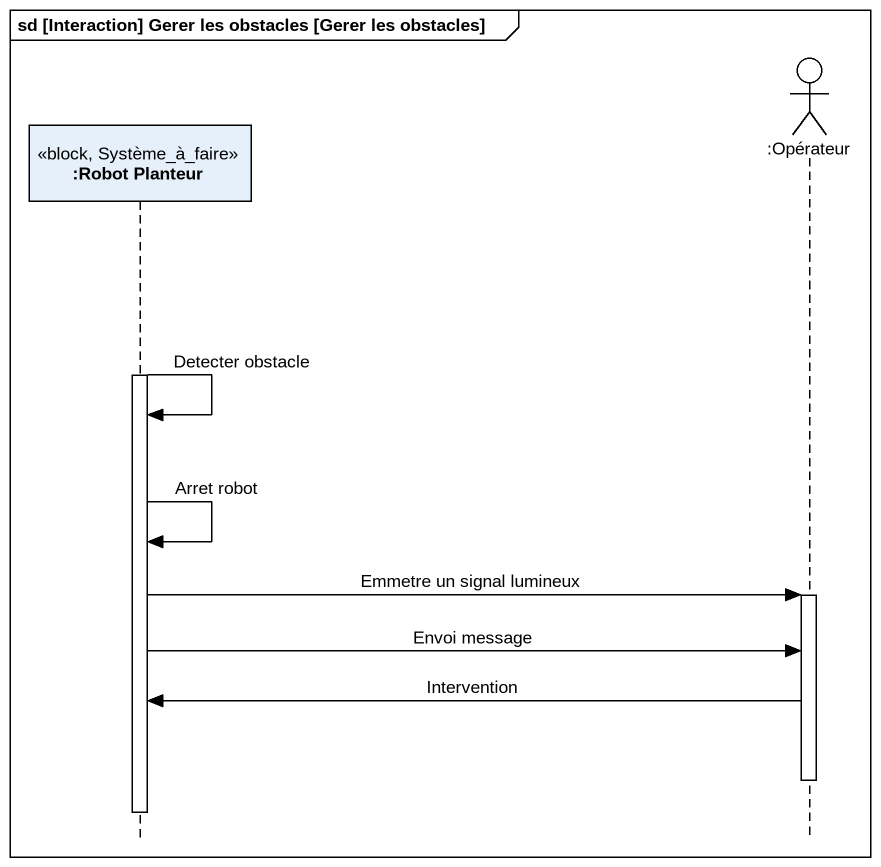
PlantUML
@startuml
mainframe sd [Interaction] Gerer les obstacles [Gerer les obstacles]
hide footbox
participant ":Robot Planteur" as Robot_Planteur <<block, Système_à_faire>>
actor ":Opérateur" as Opérateur

activate Robot_Planteur
Robot_Planteur -> Robot_Planteur : Detecter obstacle
Robot_Planteur -> Robot_Planteur : Arret robot
Robot_Planteur -> Opérateur : Emmetre un signal lumineux
activate Opérateur
Robot_Planteur -> Opérateur : Envoi message
Opérateur -> Robot_Planteur : Intervention
deactivate Opérateur
deactivate Robot_Planteur
@enduml
